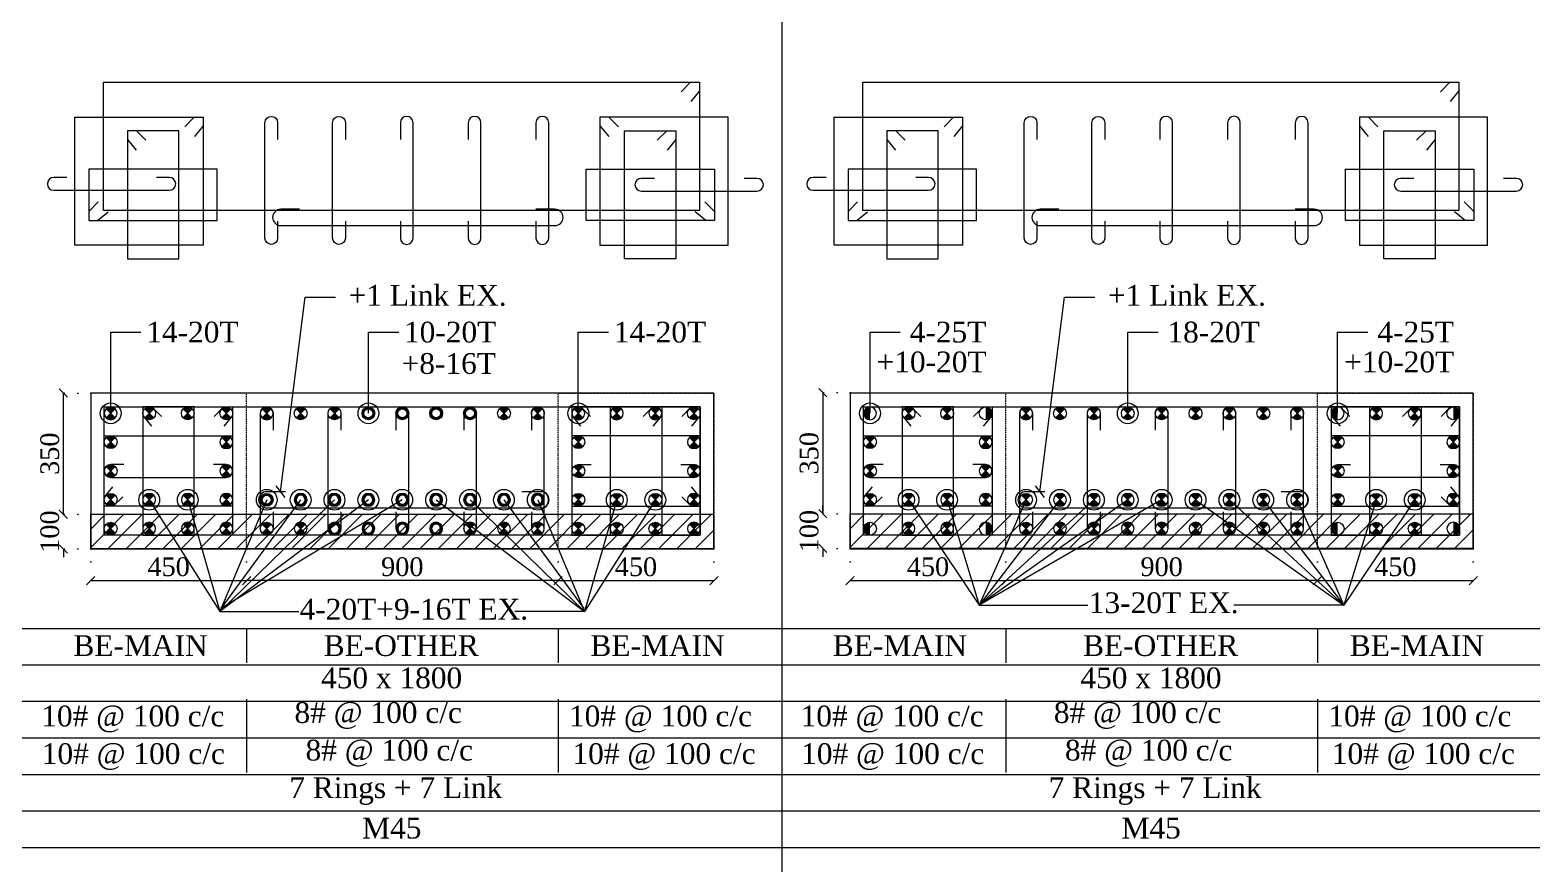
# Model space of a CAD drawing. Header units: millimetres. Extents: x 303 to 27724, y 300 to 68956.
# Drawn here: x 16778 to 21117, y 15491 to 17900 of the extents above; entities that cross this region are included whole.
import ezdxf

# ---------------------------------------------------------------- set-up
doc = ezdxf.new("R2010")
doc.units = ezdxf.units.MM
doc.linetypes.add('DOT2', pattern=[0.125, 0, -0.125])
doc.linetypes.add('HIDDEN', pattern=[0.375, 0.25, -0.125])
doc.layers.get('Defpoints').update_dxf_attribs({"lineweight": 0})
for name, color, linetype, lineweight in [('S-COL. STEEL DIA', 1, 'Continuous', 9), ('S-DIM FOOTING', 7, 'Continuous', 0), ('S-SECTION', 5, 'Continuous', 0), ('S-SECTION MARK', 7, 'Continuous', 0), ('S-SHEET', 7, 'Continuous', 0), ('S-STEEL', 1, 'Continuous', 9), ('S-STEEL-1', 1, 'Continuous', 0), ('S-TEXT', 7, 'Continuous', 0), ('STRU.HATCH', 8, 'Continuous', 0), ('STRU.STEEL-2', 6, 'Continuous', 0)]:
    doc.layers.add(name, color=color, linetype=linetype, lineweight=lineweight)
doc.styles.add('AR', font='ARIALUNI.TTF', dxfattribs={"width": 0.8})
doc.styles.add('S-ROMANS', font='times.ttf')
doc.styles.add('TEXT', font='times.ttf')
doc.dimstyles.new('100', dxfattribs={"dimtxt": 180, "dimasz": 80, "dimexe": 0.18, "dimexo": 0.0625, "dimgap": 1, "dimtad": 1, "dimdec": 0, "dimzin": 0, "dimdsep": 46, "dimtxsty": 'AR', "dimblk": 'DOT', "dimcen": 0.09, "dimse1": 1, "dimse2": 1, "dimclrd": 50, "dimclrt": 256, "dimadec": 0, "dimazin": 0, "dimtfac": 1, "dimtdec": 0, "dimtix": 1, "dimtofl": 0, "dimtmove": 2, "dimatfit": 0, "dimfxl": 1, "dimtolj": 1, "dimtzin": 0, "dimlwd": -1, "dimarcsym": 0})
doc.dimstyles.new('SETU', dxfattribs={"dimtxt": 230, "dimasz": 0.2, "dimexe": 0.1, "dimexo": 0.1, "dimgap": 0.05, "dimtad": 1, "dimdec": 0, "dimzin": 0, "dimdsep": 46, "dimtxsty": 'TEXT', "dimblk": 'OBLIQUE', "dimcen": 0.09, "dimdle": 0.1, "dimclrd": 4, "dimclre": 256, "dimclrt": 256, "dimadec": 1, "dimazin": 0, "dimtfac": 1, "dimtdec": 0, "dimtix": 1, "dimtofl": 0, "dimtmove": 2, "dimatfit": 0, "dimfxl": 1, "dimtolj": 1, "dimtzin": 0, "dimlwd": -1, "dimlwe": -1, "dimarcsym": 1})

# ---------------------------------------------------------------- blocks, each defined once
blk = doc.blocks.new('_Oblique')
at = {"color": 0, "linetype": 'ByBlock', "lineweight": -2}
blk.add_line((-0.5, -0.5), (0.5, 0.5), dxfattribs=at)
blk = doc.blocks.new('*D1757')
at = {"layer": 'Defpoints', "color": 0}
for p in [(16953.3, 16501.3), (16874.5, 16401.3), (16953.3, 16401.3)]:
    blk.add_point(p, dxfattribs=at)
at = {"layer": 'S-DIM FOOTING', "linetype": 'DOT2', "ltscale": 300}
for p, q in [((16953.2, 16501.3), (16874.4, 16501.3)), ((16953.2, 16401.3), (16874.4, 16401.3))]:
    blk.add_line(p, q, dxfattribs=at)
at = {"layer": 'S-DIM FOOTING', "ltscale": 300}
for p, q in [((16874.5, 16501.3), (16874.5, 16525.3)), ((16874.5, 16401.3), (16874.5, 16377.3))]:
    blk.add_line(p, q, dxfattribs=at)
at = {"layer": 'S-DIM FOOTING', "linetype": 'ByBlock', "xscale": 24, "yscale": 24, "zscale": 24}
for p, rotation in [((16874.5, 16501.3), 270), ((16874.5, 16401.3), 90)]:
    blk.add_blockref('_Oblique', p, dxfattribs=dict(at, rotation=rotation))
at = {"layer": 'S-DIM FOOTING', "insert": (16835.1, 16451.3), "char_height": 54, "attachment_point": 5, "rotation": 90, "style": 'TEXT'}
blk.add_mtext('\\A1;100', dxfattribs=at)
blk = doc.blocks.new('*U4')
at = {"layer": 'S-COL. STEEL DIA'}
h = blk.add_hatch(color=256, dxfattribs=at)
h.dxf.hatch_style = 1
h.paths.add_polyline_path([(-18.5, 0, 1), (18.5, 0, 1)])
h.paths.add_polyline_path([(13, 0, -1), (-13, 0, -1)], flags=16)
at = {"layer": 'S-COL. STEEL DIA', "lineweight": 5}
for radius in [18.5, 13]:
    blk.add_circle((0, 0), radius, dxfattribs=at)
blk = doc.blocks.new('*U18')
at = {"layer": 'S-COL. STEEL DIA'}
h = blk.add_hatch(color=256, dxfattribs=at)
h.dxf.hatch_style = 1
h.paths.add_polyline_path([(0, 0), (0, -18.5, 0.198912), (13, -13)])
h.paths.add_polyline_path([(0, 0), (-13, -13, 0.198912), (0, -18.5)])
h.paths.add_polyline_path([(0, 18.5, 0.198912), (-13, 13), (0, 0)])
h.paths.add_polyline_path([(13, 13, 0.198912), (0, 18.5), (0, 0)])
at = {"layer": 'S-COL. STEEL DIA', "lineweight": 5}
for p, q in [((-13, 13), (13, -13)), ((13, 13), (-13, -13))]:
    blk.add_line(p, q, dxfattribs=at)
blk.add_circle((0, 0), 18.5, dxfattribs=at)
blk = doc.blocks.new('_Dot')
at = {"linetype": 'ByBlock', "lineweight": -2}
blk.add_line((-0.5, 0), (-1, 0), dxfattribs=at)
at = {"linetype": 'ByBlock', "const_width": 0.5}
blk.add_lwpolyline([(-0.25, 0, 1), (0.25, 0, 1)], format="xyb", close=True, dxfattribs=at)
blk = doc.blocks.new('*D1761')
at = {"layer": 'Defpoints', "color": 0}
for p in [(19146.8, 16852.8), (19068.1, 16502.7), (19146.9, 16502.7)]:
    blk.add_point(p, dxfattribs=at)
at = {"layer": 'S-DIM FOOTING', "linetype": 'DOT2', "ltscale": 300}
for p, q in [((19146.7, 16852.8), (19068, 16852.8)), ((19146.8, 16502.7), (19068, 16502.7))]:
    blk.add_line(p, q, dxfattribs=at)
at = {"layer": 'S-DIM FOOTING', "ltscale": 300}
blk.add_line((19068.1, 16852.9), (19068.1, 16502.6), dxfattribs=at)
at = {"layer": 'S-DIM FOOTING', "linetype": 'ByBlock', "xscale": 24, "yscale": 24, "zscale": 24}
for p, rotation in [((19068.1, 16852.8), 90), ((19068.1, 16502.7), 270)]:
    blk.add_blockref('_Oblique', p, dxfattribs=dict(at, rotation=rotation))
at = {"layer": 'S-DIM FOOTING', "insert": (19028.6, 16677.7), "char_height": 54, "attachment_point": 5, "rotation": 90, "style": 'TEXT'}
blk.add_mtext('\\A1;350', dxfattribs=at)
blk = doc.blocks.new('*D1762')
at = {"layer": 'Defpoints', "color": 0}
for p in [(19146.9, 16502.7), (19068.1, 16402.7), (19146.9, 16402.7)]:
    blk.add_point(p, dxfattribs=at)
at = {"layer": 'S-DIM FOOTING', "linetype": 'DOT2', "ltscale": 300}
for p, q in [((19146.8, 16502.7), (19068, 16502.7)), ((19146.8, 16402.7), (19068, 16402.7))]:
    blk.add_line(p, q, dxfattribs=at)
at = {"layer": 'S-DIM FOOTING', "ltscale": 300}
for p, q in [((19068.1, 16502.7), (19068.1, 16526.7)), ((19068.1, 16402.7), (19068.1, 16378.7))]:
    blk.add_line(p, q, dxfattribs=at)
at = {"layer": 'S-DIM FOOTING', "linetype": 'ByBlock', "xscale": 24, "yscale": 24, "zscale": 24}
for p, rotation in [((19068.1, 16502.7), 270), ((19068.1, 16402.7), 90)]:
    blk.add_blockref('_Oblique', p, dxfattribs=dict(at, rotation=rotation))
at = {"layer": 'S-DIM FOOTING', "insert": (19028.6, 16452.7), "char_height": 54, "attachment_point": 5, "rotation": 90, "style": 'TEXT'}
blk.add_mtext('\\A1;100', dxfattribs=at)
blk = doc.blocks.new('*D953')
at = {"layer": 'Defpoints', "color": 0}
for p in [(1845854.1, 621861), (1846304.1, 621861), (1846304.1, 621769.5)]:
    blk.add_point(p, dxfattribs=at)
at = {"layer": 'S-DIM FOOTING', "linetype": 'DOT2', "ltscale": 300}
for p, q in [((1845854.1, 621860.9), (1845854.1, 621769.4)), ((1846304.1, 621860.9), (1846304.1, 621769.4))]:
    blk.add_line(p, q, dxfattribs=at)
at = {"layer": 'S-DIM FOOTING', "ltscale": 300}
blk.add_line((1845853.9, 621769.5), (1846304.2, 621769.5), dxfattribs=at)
at = {"layer": 'S-DIM FOOTING', "linetype": 'ByBlock', "xscale": 24, "yscale": 24, "zscale": 24, "rotation": 180}
blk.add_blockref('_Oblique', (1845854.1, 621769.5), dxfattribs=at)
at = {"layer": 'S-DIM FOOTING', "linetype": 'ByBlock', "xscale": 24, "yscale": 24, "zscale": 24}
blk.add_blockref('_Oblique', (1846304.1, 621769.5), dxfattribs=at)
at = {"layer": 'S-DIM FOOTING', "insert": (1846079.1, 621809), "char_height": 54, "attachment_point": 5, "style": 'TEXT'}
blk.add_mtext('\\A1;450', dxfattribs=at)
blk = doc.blocks.new('*D954')
at = {"layer": 'Defpoints', "color": 0}
for p in [(1846304.1, 621861), (1847204.1, 621861), (1846304.1, 621769.5)]:
    blk.add_point(p, dxfattribs=at)
at = {"layer": 'S-DIM FOOTING', "linetype": 'DOT2', "ltscale": 300}
for p, q in [((1846304.1, 621860.9), (1846304.1, 621769.4)), ((1847204.1, 621860.9), (1847204.1, 621769.4))]:
    blk.add_line(p, q, dxfattribs=at)
at = {"layer": 'S-DIM FOOTING', "ltscale": 300}
blk.add_line((1847204.2, 621769.5), (1846303.9, 621769.5), dxfattribs=at)
at = {"layer": 'S-DIM FOOTING', "linetype": 'ByBlock', "xscale": 24, "yscale": 24, "zscale": 24, "rotation": 180}
blk.add_blockref('_Oblique', (1846304.1, 621769.5), dxfattribs=at)
at = {"layer": 'S-DIM FOOTING', "linetype": 'ByBlock', "xscale": 24, "yscale": 24, "zscale": 24}
blk.add_blockref('_Oblique', (1847204.1, 621769.5), dxfattribs=at)
at = {"layer": 'S-DIM FOOTING', "insert": (1846754.1, 621809.1), "char_height": 54, "attachment_point": 5, "style": 'TEXT'}
blk.add_mtext('\\A1;900', dxfattribs=at)
blk = doc.blocks.new('*D955')
at = {"layer": 'Defpoints', "color": 0}
for p in [(1847204.1, 621861), (1847654.1, 621861), (1847654.1, 621769.5)]:
    blk.add_point(p, dxfattribs=at)
at = {"layer": 'S-DIM FOOTING', "linetype": 'DOT2', "ltscale": 300}
for p, q in [((1847204.1, 621860.9), (1847204.1, 621769.4)), ((1847654.1, 621860.9), (1847654.1, 621769.4))]:
    blk.add_line(p, q, dxfattribs=at)
at = {"layer": 'S-DIM FOOTING', "ltscale": 300}
blk.add_line((1847203.9, 621769.5), (1847654.2, 621769.5), dxfattribs=at)
at = {"layer": 'S-DIM FOOTING', "linetype": 'ByBlock', "xscale": 24, "yscale": 24, "zscale": 24, "rotation": 180}
blk.add_blockref('_Oblique', (1847204.1, 621769.5), dxfattribs=at)
at = {"layer": 'S-DIM FOOTING', "linetype": 'ByBlock', "xscale": 24, "yscale": 24, "zscale": 24}
blk.add_blockref('_Oblique', (1847654.1, 621769.5), dxfattribs=at)
at = {"layer": 'S-DIM FOOTING', "insert": (1847429.1, 621809), "char_height": 54, "attachment_point": 5, "style": 'TEXT'}
blk.add_mtext('\\A1;450', dxfattribs=at)
blk = doc.blocks.new('*U17')
at = {"layer": 'S-COL. STEEL DIA'}
h = blk.add_hatch(color=256, dxfattribs=at)
h.dxf.hatch_style = 1
h.paths.add_polyline_path([(0, 18.5, 0.414214), (-18.5, 0, 0.414214), (0, -18.5)])
at = {"layer": 'S-COL. STEEL DIA', "lineweight": 5}
blk.add_circle((0, 0), 18.5, dxfattribs=at)
blk = doc.blocks.new('*D956')
at = {"layer": 'Defpoints', "color": 0}
for p in [(1848047.6, 621861), (1848497.6, 621861), (1848497.6, 621769.5)]:
    blk.add_point(p, dxfattribs=at)
at = {"layer": 'S-DIM FOOTING', "linetype": 'DOT2', "ltscale": 300}
for p, q in [((1848047.6, 621860.9), (1848047.6, 621769.4)), ((1848497.6, 621860.9), (1848497.6, 621769.4))]:
    blk.add_line(p, q, dxfattribs=at)
at = {"layer": 'S-DIM FOOTING', "ltscale": 300}
blk.add_line((1848047.5, 621769.5), (1848497.7, 621769.5), dxfattribs=at)
at = {"layer": 'S-DIM FOOTING', "linetype": 'ByBlock', "xscale": 24, "yscale": 24, "zscale": 24, "rotation": 180}
blk.add_blockref('_Oblique', (1848047.6, 621769.5), dxfattribs=at)
at = {"layer": 'S-DIM FOOTING', "linetype": 'ByBlock', "xscale": 24, "yscale": 24, "zscale": 24}
blk.add_blockref('_Oblique', (1848497.6, 621769.5), dxfattribs=at)
at = {"layer": 'S-DIM FOOTING', "insert": (1848272.6, 621809), "char_height": 54, "attachment_point": 5, "style": 'TEXT'}
blk.add_mtext('\\A1;450', dxfattribs=at)
blk = doc.blocks.new('*D957')
at = {"layer": 'Defpoints', "color": 0}
for p in [(1848497.6, 621861), (1849397.6, 621861), (1848497.6, 621769.5)]:
    blk.add_point(p, dxfattribs=at)
at = {"layer": 'S-DIM FOOTING', "linetype": 'DOT2', "ltscale": 300}
for p, q in [((1848497.6, 621860.9), (1848497.6, 621769.4)), ((1849397.6, 621860.9), (1849397.6, 621769.4))]:
    blk.add_line(p, q, dxfattribs=at)
at = {"layer": 'S-DIM FOOTING', "ltscale": 300}
blk.add_line((1849397.7, 621769.5), (1848497.5, 621769.5), dxfattribs=at)
at = {"layer": 'S-DIM FOOTING', "linetype": 'ByBlock', "xscale": 24, "yscale": 24, "zscale": 24, "rotation": 180}
blk.add_blockref('_Oblique', (1848497.6, 621769.5), dxfattribs=at)
at = {"layer": 'S-DIM FOOTING', "linetype": 'ByBlock', "xscale": 24, "yscale": 24, "zscale": 24}
blk.add_blockref('_Oblique', (1849397.6, 621769.5), dxfattribs=at)
at = {"layer": 'S-DIM FOOTING', "insert": (1848947.6, 621809.1), "char_height": 54, "attachment_point": 5, "style": 'TEXT'}
blk.add_mtext('\\A1;900', dxfattribs=at)
blk = doc.blocks.new('*D958')
at = {"layer": 'Defpoints', "color": 0}
for p in [(1849397.6, 621861), (1849847.6, 621861), (1849847.6, 621769.5)]:
    blk.add_point(p, dxfattribs=at)
at = {"layer": 'S-DIM FOOTING', "linetype": 'DOT2', "ltscale": 300}
for p, q in [((1849397.6, 621860.9), (1849397.6, 621769.4)), ((1849847.6, 621860.9), (1849847.6, 621769.4))]:
    blk.add_line(p, q, dxfattribs=at)
at = {"layer": 'S-DIM FOOTING', "ltscale": 300}
blk.add_line((1849397.5, 621769.5), (1849847.7, 621769.5), dxfattribs=at)
at = {"layer": 'S-DIM FOOTING', "linetype": 'ByBlock', "xscale": 24, "yscale": 24, "zscale": 24, "rotation": 180}
blk.add_blockref('_Oblique', (1849397.6, 621769.5), dxfattribs=at)
at = {"layer": 'S-DIM FOOTING', "linetype": 'ByBlock', "xscale": 24, "yscale": 24, "zscale": 24}
blk.add_blockref('_Oblique', (1849847.6, 621769.5), dxfattribs=at)
at = {"layer": 'S-DIM FOOTING', "insert": (1849622.6, 621809), "char_height": 54, "attachment_point": 5, "style": 'TEXT'}
blk.add_mtext('\\A1;450', dxfattribs=at)
blk = doc.blocks.new('*D1787')
at = {"layer": 'Defpoints', "color": 0}
for p in [(16874.5, 16851.4), (16953.3, 16851.4), (16953.3, 16501.3)]:
    blk.add_point(p, dxfattribs=at)
at = {"layer": 'S-DIM FOOTING', "linetype": 'DOT2', "ltscale": 300}
for p, q in [((16953.2, 16851.4), (16874.4, 16851.4)), ((16953.2, 16501.3), (16874.4, 16501.3))]:
    blk.add_line(p, q, dxfattribs=at)
at = {"layer": 'S-DIM FOOTING', "ltscale": 300}
blk.add_line((16874.5, 16501.2), (16874.5, 16851.5), dxfattribs=at)
at = {"layer": 'S-DIM FOOTING', "linetype": 'ByBlock', "xscale": 24, "yscale": 24, "zscale": 24}
for p, rotation in [((16874.5, 16851.4), 90), ((16874.5, 16501.3), 270)]:
    blk.add_blockref('_Oblique', p, dxfattribs=dict(at, rotation=rotation))
at = {"layer": 'S-DIM FOOTING', "insert": (16835.1, 16676.3), "char_height": 54, "attachment_point": 5, "rotation": 90, "style": 'TEXT'}
blk.add_mtext('\\A1;350', dxfattribs=at)
blk = doc.blocks.new('ERG')
at = {"layer": 'S-SECTION', "color": 8, "linetype": 'HIDDEN', "ltscale": 0.1}
for points, elevation in [([(1846304.1, 621861), (1846304.1, 622311), (1845854.1, 622311), (1845854.1, 621861)], 5.4), ([(1847204.1, 621861), (1847204.1, 622311), (1847654.1, 622311), (1847654.1, 621861)], 5.4), ([(1848497.6, 621861), (1848497.6, 622311), (1848047.6, 622311), (1848047.6, 621861)], 2.5), ([(1849397.6, 621861), (1849397.6, 622311), (1849847.6, 622311), (1849847.6, 621861)], 2.5)]:
    blk.add_lwpolyline(points, close=True, dxfattribs=dict(at, elevation=elevation))
at = {"layer": 'S-SECTION'}
for points, elevation in [([(1845854.1, 622311), (1845854.1, 621861), (1847654.1, 621861), (1847654.1, 622311)], 5.4), ([(1848047.6, 622311), (1848047.6, 621861), (1849847.6, 621861), (1849847.6, 622311)], 2.5)]:
    blk.add_lwpolyline(points, close=True, dxfattribs=dict(at, elevation=elevation))
at = {"layer": 'S-SHEET'}
for p, q in [((1846304.1, 621631.3, 5.2), (1846304.1, 621531.7, 5.2)), ((1847204.1, 621631.3, 5.2), (1847204.1, 621531.7, 5.2)), ((1848497.6, 621631.3, 2.2), (1848497.6, 621531.7, 2.2)), ((1849397.6, 621631.3, 2.2), (1849397.6, 621531.7, 2.2)), ((1846304.1, 621426.5, 5.2), (1846304.1, 621215.2, 5.2)), ((1847204.1, 621426.5, 5.2), (1847204.1, 621215.2, 5.2)), ((1848497.6, 621426.5, 2.2), (1848497.6, 621215.2, 2.2)), ((1849397.6, 621426.5, 2.2), (1849397.6, 621215.2, 2.2))]:
    blk.add_line(p, q, dxfattribs=at)
at = {"layer": 'S-STEEL', "color": 1}
for points, elevation in [([(1847559.4, 623181.7), (1847586.9, 623209), (1847613, 623209), (1847612.9, 622839), (1845891.4, 622839), (1845891.4, 623209), (1847613, 623209), (1847613, 623184), (1847587.8, 623153.1)], 5.7), ([(1849753, 623181.7), (1849780.5, 623209), (1849806.5, 623209), (1849806.5, 622839), (1848084.9, 622839), (1848084.9, 623209), (1849806.5, 623209), (1849806.5, 623184), (1849781.3, 623153.1)], 2.7), ([(1847561.3, 622243.7), (1847588.8, 622271), (1847614.9, 622271), (1847614.8, 621901), (1845893.3, 621901), (1845893.3, 622271), (1847614.9, 622271), (1847614.9, 622246), (1847589.7, 622215.1)], 5.4), ([(1849754.9, 622243.7), (1849782.4, 622271), (1849808.4, 622271), (1849808.4, 621901), (1848086.8, 621901), (1848086.8, 622271), (1849808.4, 622271), (1849808.4, 622246), (1849783.2, 622215.1)], 2.5)]:
    blk.add_lwpolyline(points, dxfattribs=dict(at, elevation=elevation))
at = {"layer": 'S-STEEL', "color": 3}
for points, elevation in [([(1846394, 622807.4), (1846394, 622759, -1), (1846357.1, 622759), (1846357.1, 623092.1, -1), (1846394, 623092.1), (1846394, 623043.6)], 5.4), ([(1846589.7, 622807.4), (1846589.7, 622759, -1), (1846552.8, 622759), (1846552.8, 623092.1, -1), (1846589.7, 623092.1), (1846589.7, 623043.6)], 5.4), ([(1846748.6, 622807.4), (1846748.6, 622759, 1), (1846785.5, 622759), (1846785.5, 623092.1, 1), (1846748.6, 623092.1), (1846748.6, 623043.6)], 5.4), ([(1846944.4, 622807.4), (1846944.4, 622759, 1), (1846981.3, 622759), (1846981.3, 623092.1, 1), (1846944.4, 623092.1), (1846944.4, 623043.6)], 5.4), ([(1847140.2, 622807.4), (1847140.2, 622759, 1), (1847177.1, 622759), (1847177.1, 623092.1, 1), (1847140.2, 623092.1), (1847140.2, 623043.6)], 5.4), ([(1848587.5, 622807.4), (1848587.5, 622759, -1), (1848550.6, 622759), (1848550.6, 623092.1, -1), (1848587.5, 623092.1), (1848587.5, 623043.6)], 2.5), ([(1848783.3, 622807.4), (1848783.3, 622759, -1), (1848746.4, 622759), (1848746.4, 623092.1, -1), (1848783.3, 623092.1), (1848783.3, 623043.6)], 2.5), ([(1848942.2, 622807.4), (1848942.2, 622759, 1), (1848979.1, 622759), (1848979.1, 623092.1, 1), (1848942.2, 623092.1), (1848942.2, 623043.6)], 2.5), ([(1849137.9, 622807.4), (1849137.9, 622759, 1), (1849174.9, 622759), (1849174.9, 623092.1, 1), (1849137.9, 623092.1), (1849137.9, 623043.6)], 2.5), ([(1849333.7, 622807.4), (1849333.7, 622759, 1), (1849370.6, 622759), (1849370.6, 623092.1, 1), (1849333.7, 623092.1), (1849333.7, 623043.6)], 2.5), ([(1845784.9, 622933.9), (1845747.2, 622933.9, 1), (1845747.2, 622897), (1846081.1, 622897, 1), (1846081.1, 622933.9), (1846043.8, 622933.9)], 5.8), ([(1847482.4, 622931.4), (1847444.7, 622931.4, 1), (1847444.7, 622894.5), (1847778.6, 622894.5, 1), (1847778.6, 622931.4), (1847741.3, 622931.4)], 5.8), ([(1847978.5, 622933.9), (1847940.7, 622933.9, 1), (1847940.7, 622897), (1848274.6, 622897, 1), (1848274.6, 622933.9), (1848237.4, 622933.9)], 2.9), ([(1849676, 622931.4), (1849638.2, 622931.4, 1), (1849638.2, 622894.5), (1849972.1, 622894.5, 1), (1849972.1, 622931.4), (1849934.9, 622931.4)], 2.9), ([(1846381, 621967.9), (1846381, 621919.5, -1), (1846344.1, 621919.5), (1846344.1, 622252.6, -1), (1846381, 622252.6), (1846381, 622204.1)], 5.4), ([(1846576.7, 621967.9), (1846576.7, 621919.5, -1), (1846539.8, 621919.5), (1846539.8, 622252.6, -1), (1846576.7, 622252.6), (1846576.7, 622204.1)], 5.4), ([(1846735.6, 621967.9), (1846735.6, 621919.5, 1), (1846772.5, 621919.5), (1846772.5, 622252.6, 1), (1846735.6, 622252.6), (1846735.6, 622204.1)], 5.4), ([(1846931.4, 621967.9), (1846931.4, 621919.5, 1), (1846968.3, 621919.5), (1846968.3, 622252.6, 1), (1846931.4, 622252.6), (1846931.4, 622204.1)], 5.4), ([(1847127.2, 621967.9), (1847127.2, 621919.5, 1), (1847164.1, 621919.5), (1847164.1, 622252.6, 1), (1847127.2, 622252.6), (1847127.2, 622204.1)], 5.4), ([(1848574.5, 621967.9), (1848574.5, 621919.5, -1), (1848537.6, 621919.5), (1848537.6, 622252.6, -1), (1848574.5, 622252.6), (1848574.5, 622204.1)], 2.5), ([(1848770.3, 621967.9), (1848770.3, 621919.5, -1), (1848733.4, 621919.5), (1848733.4, 622252.6, -1), (1848770.3, 622252.6), (1848770.3, 622204.1)], 2.5), ([(1848929.2, 621967.9), (1848929.2, 621919.5, 1), (1848966.1, 621919.5), (1848966.1, 622252.6, 1), (1848929.2, 622252.6), (1848929.2, 622204.1)], 2.5), ([(1849124.9, 621967.9), (1849124.9, 621919.5, 1), (1849161.9, 621919.5), (1849161.9, 622252.6, 1), (1849124.9, 622252.6), (1849124.9, 622204.1)], 2.5), ([(1849320.7, 621967.9), (1849320.7, 621919.5, 1), (1849357.6, 621919.5), (1849357.6, 622252.6, 1), (1849320.7, 622252.6), (1849320.7, 622204.1)], 2.5), ([(1845949.4, 622104.5), (1845911.7, 622104.5, 1), (1845911.7, 622067.6), (1846245.6, 622067.6, 1), (1846245.6, 622104.5), (1846208.3, 622104.5)], 5.4), ([(1847558.7, 622104.5), (1847596.4, 622104.5, -1), (1847596.4, 622067.6), (1847262.6, 622067.6, -1), (1847262.6, 622104.5), (1847299.8, 622104.5)], 5.4), ([(1848143, 622104.5), (1848105.2, 622104.5, 1), (1848105.2, 622067.6), (1848439.1, 622067.6, 1), (1848439.1, 622104.5), (1848401.9, 622104.5)], 2.5), ([(1849752.3, 622104.5), (1849790, 622104.5, -1), (1849790, 622067.6), (1849456.1, 622067.6, -1), (1849456.1, 622104.5), (1849493.4, 622104.5)], 2.5)]:
    blk.add_lwpolyline(points, format="xyb", dxfattribs=dict(at, elevation=elevation))
at = {"layer": 'S-STEEL-1', "color": 6}
for points, elevation in [([(1846125.7, 623080.7), (1846153.2, 623108), (1846179.2, 623108), (1846179.2, 622738), (1845808.5, 622738), (1845808.5, 623108), (1846179.2, 623108), (1846179.2, 623083), (1846154, 623052.1)], 5.4), ([(1847378.7, 623080.7), (1847351.1, 623108), (1847325.1, 623108), (1847325.1, 622738), (1847695.9, 622738), (1847695.9, 623108), (1847325.1, 623108), (1847325.1, 623083), (1847350.3, 623052.1)], 5.4), ([(1848319.2, 623080.7), (1848346.8, 623108), (1848372.8, 623108), (1848372.8, 622738), (1848002, 622738), (1848002, 623108), (1848372.8, 623108), (1848372.8, 623083), (1848347.6, 623052.1)], 2.5), ([(1849572.2, 623080.7), (1849544.7, 623108), (1849518.7, 623108), (1849518.7, 622738), (1849889.4, 622738), (1849889.4, 623108), (1849518.7, 623108), (1849518.7, 623083), (1849543.9, 623052.1)], 2.5), ([(1846210.5, 622243.7), (1846238, 622271), (1846264, 622271), (1846264, 621901), (1845893.3, 621901), (1845893.3, 622271), (1846264, 622271), (1846264, 622246), (1846238.8, 622215.1)], 5.4), ([(1847297.7, 622243.7), (1847270.1, 622271), (1847244.1, 622271), (1847244.1, 621901), (1847614.9, 621901), (1847614.9, 622271), (1847244.1, 622271), (1847244.1, 622246), (1847269.3, 622215.1)], 5.4), ([(1848404, 622243.7), (1848431.6, 622271), (1848457.6, 622271), (1848457.6, 621901), (1848086.8, 621901), (1848086.8, 622271), (1848457.6, 622271), (1848457.6, 622246), (1848432.4, 622215.1)], 2.5), ([(1849491.2, 622243.7), (1849463.7, 622271), (1849437.7, 622271), (1849437.7, 621901), (1849808.4, 621901), (1849808.4, 622271), (1849437.7, 622271), (1849437.7, 622246), (1849462.9, 622215.1)], 2.5)]:
    blk.add_lwpolyline(points, dxfattribs=dict(at, elevation=elevation))
at = {"layer": 'S-STEEL-1', "color": 41}
for points, elevation in [([(1846013.6, 623041.3), (1845986, 623068.6), (1845960, 623068.6), (1845960, 622698.6), (1846108.1, 622698.6), (1846108.1, 623068.6), (1845960, 623068.6), (1845960, 623043.6), (1845985.2, 623012.7)], 5.7), ([(1847490.8, 623041.3), (1847518.3, 623068.6), (1847544.3, 623068.6), (1847544.3, 622698.6), (1847396.3, 622698.6), (1847396.3, 623068.6), (1847544.3, 623068.6), (1847544.3, 623043.6), (1847519.1, 623012.7)], 5.7), ([(1848207.1, 623041.3), (1848179.6, 623068.6), (1848153.6, 623068.6), (1848153.6, 622698.6), (1848301.6, 622698.6), (1848301.6, 623068.6), (1848153.6, 623068.6), (1848153.6, 623043.6), (1848178.8, 623012.7)], 2.7), ([(1849684.3, 623041.3), (1849711.9, 623068.6), (1849737.9, 623068.6), (1849737.9, 622698.6), (1849589.8, 622698.6), (1849589.8, 623068.6), (1849737.9, 623068.6), (1849737.9, 623043.6), (1849712.7, 623012.7)], 2.7), ([(1845875.9, 622863.3), (1845848.6, 622835.7), (1845848.6, 622809.7), (1846219.3, 622809.7), (1846219.3, 622957.8), (1845848.6, 622957.8), (1845848.6, 622809.7), (1845873.6, 622809.7), (1845904.5, 622834.9)], 5.7), ([(1847628.4, 622863.3), (1847655.7, 622835.7), (1847655.7, 622809.7), (1847285, 622809.7), (1847285, 622957.8), (1847655.7, 622957.8), (1847655.7, 622809.7), (1847630.7, 622809.7), (1847599.8, 622834.9)], 5.7), ([(1848069.5, 622863.3), (1848042.2, 622835.7), (1848042.2, 622809.7), (1848412.9, 622809.7), (1848412.9, 622957.8), (1848042.2, 622957.8), (1848042.2, 622809.7), (1848067.2, 622809.7), (1848098, 622834.9)], 2.7), ([(1849822, 622863.3), (1849849.3, 622835.7), (1849849.3, 622809.7), (1849478.6, 622809.7), (1849478.6, 622957.8), (1849849.3, 622957.8), (1849849.3, 622809.7), (1849824.3, 622809.7), (1849793.4, 622834.9)], 2.7), ([(1846058.3, 622243.7), (1846030.7, 622271), (1846004.7, 622271), (1846004.7, 621901), (1846152.8, 621901), (1846152.8, 622271), (1846004.7, 622271), (1846004.7, 622246), (1846029.9, 622215.1)], 5.4), ([(1847449.9, 622243.7), (1847477.4, 622271), (1847503.4, 622271), (1847503.4, 621901), (1847355.4, 621901), (1847355.4, 622271), (1847503.4, 622271), (1847503.4, 622246), (1847478.2, 622215.1)], 5.4), ([(1848251.8, 622243.7), (1848224.3, 622271), (1848198.3, 622271), (1848198.3, 621901), (1848346.3, 621901), (1848346.3, 622271), (1848198.3, 622271), (1848198.3, 622246), (1848223.5, 622215.1)], 2.5), ([(1849643.4, 622243.7), (1849671, 622271), (1849697, 622271), (1849697, 621901), (1849548.9, 621901), (1849548.9, 622271), (1849697, 622271), (1849697, 622246), (1849671.8, 622215.1)], 2.5), ([(1845946.8, 622011.6), (1845919.2, 621984.3), (1845893.2, 621984.3), (1845893.2, 622187.7), (1846264, 622187.7), (1846264, 621984.3), (1845893.2, 621984.3), (1845893.2, 622009.3), (1845918.4, 622040.2)], 5.4), ([(1847561.3, 622011.6), (1847588.9, 621984.3), (1847614.9, 621984.3), (1847614.9, 622187.7), (1847244.1, 622187.7), (1847244.1, 621984.3), (1847614.9, 621984.3), (1847614.9, 622009.3), (1847589.7, 622040.2)], 5.4), ([(1848140.3, 622011.6), (1848112.8, 621984.3), (1848086.8, 621984.3), (1848086.8, 622187.7), (1848457.6, 622187.7), (1848457.6, 621984.3), (1848086.8, 621984.3), (1848086.8, 622009.3), (1848112, 622040.2)], 2.5), ([(1849754.9, 622011.6), (1849782.4, 621984.3), (1849808.5, 621984.3), (1849808.5, 622187.7), (1849437.7, 622187.7), (1849437.7, 621984.3), (1849808.5, 621984.3), (1849808.5, 622009.3), (1849783.3, 622040.2)], 2.5)]:
    blk.add_lwpolyline(points, dxfattribs=dict(at, elevation=elevation))
at = {"layer": 'S-COL. STEEL DIA', "xscale": -1, "rotation": 180}
for name, p in [('*U18', (1845911.7, 622252.6, 5.4)), ('*U18', (1846362.5, 622252.6, 5.4)), ('*U18', (1847262.5, 622252.6, 5.4)), ('*U18', (1847373.8, 622252.6, 5.4)), ('*U18', (1847485.1, 622252.6, 5.4)), ('*U17', (1848105.2, 622252.6, 2.5)), ('*U18', (1848556.1, 622252.6, 2.5)), ('*U17', (1849456.1, 622252.6, 2.5)), ('*U18', (1849567.4, 622252.6, 2.5)), ('*U18', (1849678.7, 622252.6, 2.5))]:
    blk.add_blockref(name, p, dxfattribs=at)
at = {"layer": 'S-COL. STEEL DIA', "rotation": 180}
for name, p in [('*U18', (1846023, 622252.6, 5.4)), ('*U18', (1846134.3, 622252.6, 5.4)), ('*U18', (1846245.6, 622252.6, 5.4)), ('*U18', (1846460.4, 622252.6, 5.4)), ('*U18', (1846558.3, 622252.6, 5.4)), ('*U4', (1846656.2, 622252.6, 5.4)), ('*U4', (1846754.1, 622252.6, 5.4)), ('*U4', (1846851.9, 622252.6, 5.4)), ('*U4', (1846949.8, 622252.6, 5.4)), ('*U18', (1847047.7, 622252.6, 5.4)), ('*U18', (1847145.6, 622252.6, 5.4)), ('*U18', (1847596.4, 622252.6, 5.4)), ('*U18', (1848216.6, 622252.6, 2.5)), ('*U18', (1848327.9, 622252.6, 2.5)), ('*U17', (1848439.2, 622252.6, 2.5)), ('*U18', (1848654, 622252.6, 2.5)), ('*U18', (1848751.8, 622252.6, 2.5)), ('*U18', (1848849.7, 622252.6, 2.5)), ('*U18', (1848947.6, 622252.6, 2.5)), ('*U18', (1849045.5, 622252.6, 2.5)), ('*U18', (1849143.4, 622252.6, 2.5)), ('*U18', (1849241.3, 622252.6, 2.5)), ('*U18', (1849339.2, 622252.6, 2.5)), ('*U17', (1849790, 622252.6, 2.5))]:
    blk.add_blockref(name, p, dxfattribs=at)
at = {"layer": 'S-COL. STEEL DIA'}
for name, p in [('*U18', (1845911.7, 622169.3, 5.4)), ('*U18', (1847262.6, 622169.3, 5.4)), ('*U18', (1848105.2, 622169.3, 2.5)), ('*U18', (1849456.1, 622169.3, 2.5)), ('*U18', (1845911.7, 622086, 5.4)), ('*U18', (1847262.6, 622086, 5.4)), ('*U18', (1848105.2, 622086, 2.5)), ('*U18', (1849456.1, 622086, 2.5)), ('*U18', (1845911.7, 622002.8, 5.4)), ('*U18', (1847262.6, 622002.8, 5.4)), ('*U18', (1848105.2, 622002.8, 2.5)), ('*U18', (1849456.1, 622002.8, 2.5)), ('*U18', (1845911.7, 621919.5, 5.4)), ('*U18', (1846362.5, 621919.5, 5.4)), ('*U18', (1847262.5, 621919.5, 5.4)), ('*U18', (1847373.8, 621919.5, 5.4)), ('*U18', (1847485.1, 621919.5, 5.4)), ('*U17', (1848105.2, 621919.5, 2.5)), ('*U18', (1848556.1, 621919.5, 2.5)), ('*U17', (1849456.1, 621919.5, 2.5)), ('*U18', (1849567.4, 621919.5, 2.5)), ('*U18', (1849678.7, 621919.5, 2.5))]:
    blk.add_blockref(name, p, dxfattribs=at)
at = {"layer": 'S-COL. STEEL DIA', "xscale": -1}
for name, p in [('*U18', (1846245.6, 622169.3, 5.4)), ('*U18', (1847596.4, 622169.3, 5.4)), ('*U18', (1848439.1, 622169.3, 2.5)), ('*U18', (1849790, 622169.3, 2.5)), ('*U18', (1846245.6, 622086, 5.4)), ('*U18', (1847596.4, 622086, 5.4)), ('*U18', (1848439.1, 622086, 2.5)), ('*U18', (1849790, 622086, 2.5)), ('*U18', (1846245.6, 622002.8, 5.4)), ('*U18', (1847596.4, 622002.8, 5.4)), ('*U18', (1848439.1, 622002.8, 2.5)), ('*U18', (1849790, 622002.8, 2.5)), ('*U18', (1846023, 621919.5, 5.4)), ('*U18', (1846134.3, 621919.5, 5.4)), ('*U18', (1846245.6, 621919.5, 5.4)), ('*U18', (1846460.4, 621919.5, 5.4)), ('*U4', (1846558.3, 621919.5, 5.4)), ('*U4', (1846656.2, 621919.5, 5.4)), ('*U4', (1846754.1, 621919.5, 5.4)), ('*U4', (1846851.9, 621919.5, 5.4)), ('*U18', (1846949.8, 621919.5, 5.4)), ('*U18', (1847047.7, 621919.5, 5.4)), ('*U18', (1847145.6, 621919.5, 5.4)), ('*U18', (1847596.4, 621919.5, 5.4)), ('*U18', (1848216.6, 621919.5, 2.5)), ('*U18', (1848327.9, 621919.5, 2.5)), ('*U17', (1848439.2, 621919.5, 2.5)), ('*U18', (1848654, 621919.5, 2.5)), ('*U18', (1848751.8, 621919.5, 2.5)), ('*U18', (1848849.7, 621919.5, 2.5)), ('*U18', (1848947.6, 621919.5, 2.5)), ('*U18', (1849045.5, 621919.5, 2.5)), ('*U18', (1849143.4, 621919.5, 2.5)), ('*U18', (1849241.3, 621919.5, 2.5)), ('*U18', (1849339.2, 621919.5, 2.5)), ('*U17', (1849790, 621919.5, 2.5))]:
    blk.add_blockref(name, p, dxfattribs=at)
at = {"layer": 'S-TEXT', "color": 7, "style": 'TEXT'}
for s, p in [('14-20T', (1846014.4, 622457.2, 5.2)), ('10-20T', (1846758.9, 622457.2, 5.2)), ('14-20T', (1847365.2, 622457.2, 5.2)), ('4-25T', (1848219.8, 622457.2, 2.2)), ('18-20T', (1848964.3, 622457.2, 2.2)), ('4-25T', (1849570.7, 622457.2, 2.2)), ('+8-16T', (1846752.1, 622366.5, 5.2)), ('+10-20T', (1848124.1, 622371, 2.2)), ('+10-20T', (1849474.9, 622371, 2.2))]:
    blk.add_text(s, height=60, dxfattribs=at).set_placement(p)
at = {"layer": 'S-TEXT', "style": 'S-ROMANS'}
for s, p in [('BE-MAIN ', (1845804.1, 621551.5, 5.2)), ('BE-OTHER', (1846527.1, 621551.5, 5.2)), ('BE-MAIN ', (1847297.6, 621551.5, 5.2)), ('BE-MAIN ', (1847997.7, 621551.5, 2.2)), ('BE-OTHER', (1848720.7, 621551.5, 2.2)), ('BE-MAIN ', (1849491.2, 621551.5, 2.2)), ('450 x 1800', (1846519.3, 621458.2, 5.2)), ('450 x 1800', (1848712.9, 621458.2, 2.2)), ('10# @ 100 c/c', (1845711.1, 621348, 5.2)), ('8# @ 100 c/c', (1846442.6, 621358, 5.2)), ('10# @ 100 c/c', (1847235.6, 621348, 5.2)), ('10# @ 100 c/c', (1847904.7, 621348, 2.2)), ('8# @ 100 c/c', (1848636.2, 621358, 2.2)), ('10# @ 100 c/c', (1849429.2, 621348, 2.2)), ('10# @ 100 c/c', (1845712.6, 621239.4, 5.2)), ('8# @ 100 c/c', (1846474.6, 621249.4, 5.2)), ('10# @ 100 c/c', (1847245.6, 621239.4, 5.2)), ('10# @ 100 c/c', (1847906.2, 621239.4, 2.2)), ('8# @ 100 c/c', (1848668.2, 621249.4, 2.2)), ('10# @ 100 c/c', (1849439.2, 621239.4, 2.2)), ('7 Rings + 7 Link', (1846427.7, 621140.9, 5.2)), ('7 Rings + 7 Link', (1848621.3, 621140.9, 2.2)), ('M45', (1846638.2, 621024.2, 5.2)), ('M45', (1848831.8, 621024.2, 2.2))]:
    blk.add_text(s, height=60, dxfattribs=at).set_placement(p)
at = {"layer": 'S-DIM FOOTING', "ltscale": 300}
for base, p1, p2, picture, middle in [((1846304.1, 621769.5, 5.2), (1845854.1, 621861, 5.4), (1846304.1, 621861, 5.4), '*D953', (1846079.1, 621809, 5.2)), ((1847654.1, 621769.5, 5.2), (1847204.1, 621861, 5.4), (1847654.1, 621861, 5.4), '*D955', (1847429.1, 621809, 5.2)), ((1848497.6, 621769.5, 2.2), (1848047.6, 621861, 2.5), (1848497.6, 621861, 2.5), '*D956', (1848272.6, 621809, 2.2)), ((1849847.6, 621769.5, 2.2), (1849397.6, 621861, 2.5), (1849847.6, 621861, 2.5), '*D958', (1849622.6, 621809, 2.2))]:
    dim = blk.add_linear_dim(base=base, p1=p1, p2=p2, dimstyle='SETU', override={"dimscale": 1.2, "dimtxt": 45, "dimasz": 20, "dimgap": 10, "dimblk1": 'Oblique', "dimblk2": 'Oblique', "dimsah": 1, "dimclrd": 256, "dimarcsym": 1}, dxfattribs=at)
    dim.commit()
    dim.dimension.update_dxf_attribs({"geometry": picture, "text_midpoint": middle})
for base, p1, p2, picture, middle in [((1846304.1, 621769.5, 5.2), (1847204.1, 621861, 5.4), (1846304.1, 621861, 5.4), '*D954', (1846754.1, 621809.1, 5.2)), ((1848497.6, 621769.5, 2.2), (1849397.6, 621861, 2.5), (1848497.6, 621861, 2.5), '*D957', (1848947.6, 621809.1, 2.2))]:
    dim = blk.add_linear_dim(base=base, p1=p1, p2=p2, angle=180, dimstyle='SETU', override={"dimscale": 1.2, "dimtxt": 45, "dimasz": 20, "dimgap": 10, "dimblk1": 'Oblique', "dimblk2": 'Oblique', "dimsah": 1, "dimclrd": 256, "dimarcsym": 1}, dxfattribs=at)
    dim.commit()
    dim.dimension.update_dxf_attribs({"geometry": picture, "text_midpoint": middle})
at = {"layer": 'S-SECTION MARK'}
for points in [[(1845911.7, 622252.6, 5.4), (1845911.7, 622487, 5.4), (1845999.2, 622487, 5.4)], [(1846656.2, 622252.6, 5.4), (1846656.2, 622487, 5.4), (1846743.7, 622487, 5.4)], [(1847262.5, 622252.6, 5.4), (1847262.5, 622487, 5.4), (1847350, 622487, 5.4)], [(1848105.2, 622252.6, 2.5), (1848105.2, 622487, 2.5), (1848192.7, 622487, 2.5)], [(1848849.7, 622252.6, 2.5), (1848849.7, 622487, 2.5), (1848937.2, 622487, 2.5)], [(1849456.1, 622252.6, 2.5), (1849456.1, 622487, 2.5), (1849543.6, 622487, 2.5)]]:
    blk.add_leader(points, dimstyle='100', override={"dimasz": 60, "dimtad": 0, "dimclrd": 256, "dimldrblk": 'DotBlank', "dimfxl": 50, "dimfxlon": 1, "dimarcsym": 1}, dxfattribs=at)

msp = doc.modelspace()

# ---------------------------------------------------------------- hatches: boundary and pattern name
at = {"layer": 'STRU.HATCH'}
h = msp.add_hatch(dxfattribs=at)
h.set_pattern_fill('ANSI31', color=256, scale=300)
h.set_pattern_definition([(45, (-1814659.398, -607857.957), (-26.5165043, 26.5165043), [])])
h.paths.add_polyline_path([(16953.3, 16501.3), (18753.3, 16501.2), (18753.3, 16401.3), (16953.3, 16401.4)])
h = msp.add_hatch(dxfattribs=at)
h.set_pattern_fill('ANSI31', color=256, scale=300)
h.set_pattern_definition([(45, (-1812465.833, -607856.56), (-26.5165043, 26.5165043), [])])
h.paths.add_polyline_path([(19146.9, 16502.7), (20946.9, 16502.6), (20946.9, 16402.7), (19146.9, 16402.8)])

# ---------------------------------------------------------------- linework, layer by layer
at = {"layer": 'S-SHEET'}
for p, q in [((18949.8, 68956, 2.2), (18949.8, 299.8, 2.7)), ((303, 16171.6, -10.7), (27724.1, 16171.6, -10.7)), ((303, 16066.4, -0.4), (27724.1, 16066.4, -0.4)), ((303, 15961.2, -0.4), (27724.1, 15961.2, -0.4)), ((303, 15855.4, -0.4), (27724.1, 15855.4, -0.4)), ((303, 15749.9, -0.4), (27724.1, 15749.9, -0.4)), ((303, 15644.4, -0.4), (27724.1, 15644.4, -0.4))]:
    msp.add_line(p, q, dxfattribs=at)
at = {"layer": 'S-SHEET', "color": 0}
msp.add_line((303, 15538.8, -0.4), (27724.1, 15538.8, -0.4), dxfattribs=at)
at = {"layer": 'STRU.HATCH'}
for points, elevation in [([(16953.3, 16501.3), (18753.3, 16501.2), (18753.3, 16401.3), (16953.3, 16401.4)], 10.7), ([(19146.9, 16502.7), (20946.9, 16502.6), (20946.9, 16402.7), (19146.9, 16402.8)], 3.8)]:
    msp.add_lwpolyline(points, close=True, dxfattribs=dict(at, elevation=elevation))
at = {"layer": 'STRU.STEEL-2'}
for points, elevation in [([(17556.6, 17382.4), (17502.2, 17382.4, 1), (17502.2, 17335.4), (18294.4, 17335.4, 1), (18294.3, 17382.4), (18239.4, 17382.4)], 10.8), ([(19750.2, 17382.4), (19695.7, 17382.4, 1), (19695.8, 17335.4), (20488, 17335.4, 1), (20487.9, 17382.4), (20432.9, 17382.4)], 7.9), ([(17516.1, 16566.6), (17461.7, 16566.6, 1), (17461.7, 16519.7), (18253.9, 16519.7, 1), (18253.8, 16566.6), (18198.9, 16566.6)], 10.7), ([(19709.7, 16566.6), (19655.2, 16566.6, 1), (19655.3, 16519.7), (20447.5, 16519.7, 1), (20447.4, 16566.6), (20392.4, 16566.6)], 7.7)]:
    msp.add_lwpolyline(points, format="xyb", dxfattribs=dict(at, elevation=elevation))

# ---------------------------------------------------------------- block references
at = {"layer": 'S-COL. STEEL DIA', "color": 2}
msp.add_blockref('ERG', (-1828900.8, -605459.6, 5.3), dxfattribs=at)
at = {"layer": 'S-COL. STEEL DIA', "xscale": -1}
for name, p in [('*U18', (17122.2, 16543.1, 10.7)), ('*U18', (17233.5, 16543.1, 10.7)), ('*U4', (17559.6, 16543.1, 10.7)), ('*U4', (17657.4, 16543.1, 10.7)), ('*U4', (17755.3, 16543.1, 10.7)), ('*U4', (17853.2, 16543.1, 10.7)), ('*U4', (17951.1, 16543.1, 10.7)), ('*U4', (18049, 16543.1, 10.7)), ('*U4', (18146.9, 16543.1, 10.7)), ('*U4', (18244.8, 16543.1, 10.7)), ('*U18', (19315.7, 16543.1, 7.7)), ('*U18', (19427, 16543.1, 7.7)), ('*U18', (19753.1, 16543.1, 7.7)), ('*U18', (19851, 16543.1, 7.7)), ('*U18', (19948.9, 16543.1, 7.7)), ('*U18', (20046.8, 16543.1, 7.7)), ('*U18', (20144.7, 16543.1, 7.7)), ('*U18', (20242.6, 16543.1, 7.7)), ('*U18', (20340.4, 16543.1, 7.7)), ('*U18', (20438.3, 16543.1, 7.7))]:
    msp.add_blockref(name, p, dxfattribs=at)
at = {"layer": 'S-COL. STEEL DIA'}
for name, p in [('*U4', (17461.7, 16543.1, 10.7)), ('*U18', (18473, 16543.1, 10.7)), ('*U18', (18584.3, 16543.1, 10.7)), ('*U18', (19655.2, 16543.1, 7.7)), ('*U18', (20666.5, 16543.1, 7.7)), ('*U18', (20777.9, 16543.1, 7.7))]:
    msp.add_blockref(name, p, dxfattribs=at)

# ---------------------------------------------------------------- texts
at = {"layer": 'S-TEXT', "style": 'S-ROMANS'}
for p in [(17698.3, 17103.8, 10.2), (19891.8, 17103.8, 7.2)]:
    msp.add_text('+1 Link EX.', height=60, dxfattribs=at).set_placement(p)
at = {"layer": 'S-TEXT', "color": 7, "style": 'TEXT'}
for s, p in [('13-20T EX.', (19836.3, 16215.7, 3.6)), ('4-20T+9-16T EX.', (17556.6, 16197.1, 2.7))]:
    msp.add_text(s, height=60, dxfattribs=at).set_placement(p)

# ---------------------------------------------------------------- dimensions: what is measured, and where the dimension line sits
at = {"layer": 'S-DIM FOOTING', "ltscale": 300}
for base, p1, p2, angle, picture, middle in [((16874.5, 16851.4, 10.7), (16953.3, 16501.3, 10.7), (16953.3, 16851.4, 10.7), 270, '*D1787', (16835.1, 16676.3, 10.7)), ((19068.1, 16502.7, 3.8), (19146.8, 16852.8, 4.1), (19146.9, 16502.7, 3.8), 90, '*D1761', (19028.6, 16677.7, 3.8)), ((16874.5, 16401.3, 10.7), (16953.3, 16501.3, 10.7), (16953.3, 16401.3, 10.3), 90, '*D1757', (16835.1, 16451.3, 10.7)), ((19068.1, 16402.7, 3.8), (19146.9, 16502.7, 3.8), (19146.9, 16402.7, 3.5), 90, '*D1762', (19028.6, 16452.7, 3.8))]:
    dim = msp.add_linear_dim(base=base, p1=p1, p2=p2, angle=angle, dimstyle='SETU', override={"dimscale": 1.2, "dimtxt": 45, "dimasz": 20, "dimgap": 10, "dimblk1": 'Oblique', "dimblk2": 'Oblique', "dimsah": 1, "dimclrd": 256, "dimarcsym": 1}, dxfattribs=at)
    dim.commit()
    dim.dimension.update_dxf_attribs({"geometry": picture, "text_midpoint": middle})

# ---------------------------------------------------------------- leaders
at = {"layer": 'S-SECTION MARK'}
for points, override in [([(17501, 16566.6, 10.7), (17572.5, 17128.4, 10.7), (17660, 17128.4, 10.7)], {"dimasz": 30, "dimtad": 0, "dimclrd": 256, "dimldrblk": 'Oblique', "dimfxl": 50, "dimfxlon": 1, "dimarcsym": 1}), ([(19694.5, 16566.6, 7.7), (19766.1, 17128.4, 7.7), (19853.6, 17128.4, 7.7)], {"dimasz": 30, "dimtad": 0, "dimclrd": 256, "dimldrblk": 'Oblique', "dimfxl": 50, "dimfxlon": 1, "dimarcsym": 1}), ([(17122.2, 16543.1, 3.2), (17326.4, 16220.6, 3.2), (17554.3, 16220.6, 3.2)], {"dimasz": 60, "dimtad": 0, "dimclrd": 256, "dimldrblk": 'DotBlank', "dimfxl": 50, "dimfxlon": 1, "dimarcsym": 1}), ([(17233.5, 16543.1, 3.2), (17326.4, 16220.6, 3.2)], {"dimasz": 60, "dimtad": 0, "dimclrd": 256, "dimldrblk": 'DotBlank', "dimfxl": 50, "dimfxlon": 1, "dimarcsym": 1}), ([(17461.7, 16543.1, 3.2), (17326.4, 16220.6, 3.2)], {"dimasz": 60, "dimtad": 0, "dimclrd": 256, "dimldrblk": 'DotBlank', "dimfxl": 50, "dimfxlon": 1, "dimarcsym": 1}), ([(17657.4, 16543.1, 3.2), (17326.4, 16220.6, 3.2)], {"dimasz": 60, "dimtad": 0, "dimclrd": 256, "dimldrblk": 'DotBlank', "dimfxl": 50, "dimfxlon": 1, "dimarcsym": 1}), ([(17755.3, 16543.1, 3.2), (17326.4, 16220.6, 3.2)], {"dimasz": 60, "dimtad": 0, "dimclrd": 256, "dimldrblk": 'DotBlank', "dimfxl": 50, "dimfxlon": 1, "dimarcsym": 1}), ([(17559.6, 16543.1, 3.2), (17328.7, 16228.7, 3.2)], {"dimasz": 60, "dimtad": 0, "dimclrd": 256, "dimldrblk": 'DotBlank', "dimfxl": 50, "dimfxlon": 1, "dimarcsym": 1}), ([(17853.2, 16543.1, 3.2), (17328.7, 16228.7, 3.2)], {"dimasz": 60, "dimtad": 0, "dimclrd": 256, "dimldrblk": 'DotBlank', "dimfxl": 50, "dimfxlon": 1, "dimarcsym": 1}), ([(17951.1, 16543.1, 3.2), (18380.1, 16220.6, 3.2)], {"dimasz": 60, "dimtad": 0, "dimclrd": 256, "dimldrblk": 'DotBlank', "dimfxl": 50, "dimfxlon": 1, "dimarcsym": 1}), ([(18049, 16543.1, 3.2), (18380.1, 16220.6, 3.2)], {"dimasz": 60, "dimtad": 0, "dimclrd": 256, "dimldrblk": 'DotBlank', "dimfxl": 50, "dimfxlon": 1, "dimarcsym": 1}), ([(18146.9, 16543.1, 3.2), (18377.7, 16228.7, 3.2)], {"dimasz": 60, "dimtad": 0, "dimclrd": 256, "dimldrblk": 'DotBlank', "dimfxl": 50, "dimfxlon": 1, "dimarcsym": 1}), ([(18584.3, 16543.1, 3.2), (18380.1, 16220.6, 3.2), (18178.6, 16220.6, 3.2)], {"dimasz": 60, "dimtad": 0, "dimclrd": 256, "dimldrblk": 'DotBlank', "dimfxl": 50, "dimfxlon": 1, "dimarcsym": 1}), ([(18244.8, 16543.1, 3.2), (18380.1, 16220.6, 3.2)], {"dimasz": 60, "dimtad": 0, "dimclrd": 256, "dimldrblk": 'DotBlank', "dimfxl": 50, "dimfxlon": 1, "dimarcsym": 1}), ([(18473, 16543.1, 3.2), (18380.1, 16220.6, 3.2)], {"dimasz": 60, "dimtad": 0, "dimclrd": 256, "dimldrblk": 'DotBlank', "dimfxl": 50, "dimfxlon": 1, "dimarcsym": 1}), ([(19315.7, 16543.1, 4.1), (19519.9, 16239.2, 4.1), (19834, 16239.2, 4.1)], {"dimasz": 60, "dimtad": 0, "dimclrd": 256, "dimldrblk": 'DotBlank', "dimfxl": 50, "dimfxlon": 1, "dimarcsym": 1}), ([(19427, 16543.1, 4.1), (19519.9, 16239.2, 4.1)], {"dimasz": 60, "dimtad": 0, "dimclrd": 256, "dimldrblk": 'DotBlank', "dimfxl": 50, "dimfxlon": 1, "dimarcsym": 1}), ([(19655.2, 16543.1, 4.1), (19519.9, 16239.2, 4.1)], {"dimasz": 60, "dimtad": 0, "dimclrd": 256, "dimldrblk": 'DotBlank', "dimfxl": 50, "dimfxlon": 1, "dimarcsym": 1}), ([(19753.1, 16543.1, 4.1), (19519.9, 16239.2, 4.1)], {"dimasz": 60, "dimtad": 0, "dimclrd": 256, "dimldrblk": 'DotBlank', "dimfxl": 50, "dimfxlon": 1, "dimarcsym": 1}), ([(19851, 16543.1, 4.1), (19519.9, 16239.2, 4.1)], {"dimasz": 60, "dimtad": 0, "dimclrd": 256, "dimldrblk": 'DotBlank', "dimfxl": 50, "dimfxlon": 1, "dimarcsym": 1}), ([(19948.9, 16543.1, 4.1), (19519.9, 16239.2, 4.1)], {"dimasz": 60, "dimtad": 0, "dimclrd": 256, "dimldrblk": 'DotBlank', "dimfxl": 50, "dimfxlon": 1, "dimarcsym": 1}), ([(20046.8, 16543.1, 4.1), (19519.9, 16239.2, 4.1)], {"dimasz": 60, "dimtad": 0, "dimclrd": 256, "dimldrblk": 'DotBlank', "dimfxl": 50, "dimfxlon": 1, "dimarcsym": 1}), ([(20144.7, 16543.1, 4.1), (20573.6, 16239.2, 4.1)], {"dimasz": 60, "dimtad": 0, "dimclrd": 256, "dimldrblk": 'DotBlank', "dimfxl": 50, "dimfxlon": 1, "dimarcsym": 1}), ([(20242.6, 16543.1, 4.1), (20573.6, 16239.2, 4.1)], {"dimasz": 60, "dimtad": 0, "dimclrd": 256, "dimldrblk": 'DotBlank', "dimfxl": 50, "dimfxlon": 1, "dimarcsym": 1}), ([(20777.9, 16543.1, 4.1), (20573.6, 16239.2, 4.1), (20255, 16239.2, 4.1)], {"dimasz": 60, "dimtad": 0, "dimclrd": 256, "dimldrblk": 'DotBlank', "dimfxl": 50, "dimfxlon": 1, "dimarcsym": 1}), ([(20340.4, 16543.1, 4.1), (20573.6, 16239.2, 4.1)], {"dimasz": 60, "dimtad": 0, "dimclrd": 256, "dimldrblk": 'DotBlank', "dimfxl": 50, "dimfxlon": 1, "dimarcsym": 1}), ([(20438.3, 16543.1, 4.1), (20573.6, 16239.2, 4.1)], {"dimasz": 60, "dimtad": 0, "dimclrd": 256, "dimldrblk": 'DotBlank', "dimfxl": 50, "dimfxlon": 1, "dimarcsym": 1}), ([(20666.5, 16543.1, 4.1), (20573.6, 16239.2, 4.1)], {"dimasz": 60, "dimtad": 0, "dimclrd": 256, "dimldrblk": 'DotBlank', "dimfxl": 50, "dimfxlon": 1, "dimarcsym": 1})]:
    msp.add_leader(points, dimstyle='100', override=override, dxfattribs=at)

doc.saveas('drawing.dxf')
